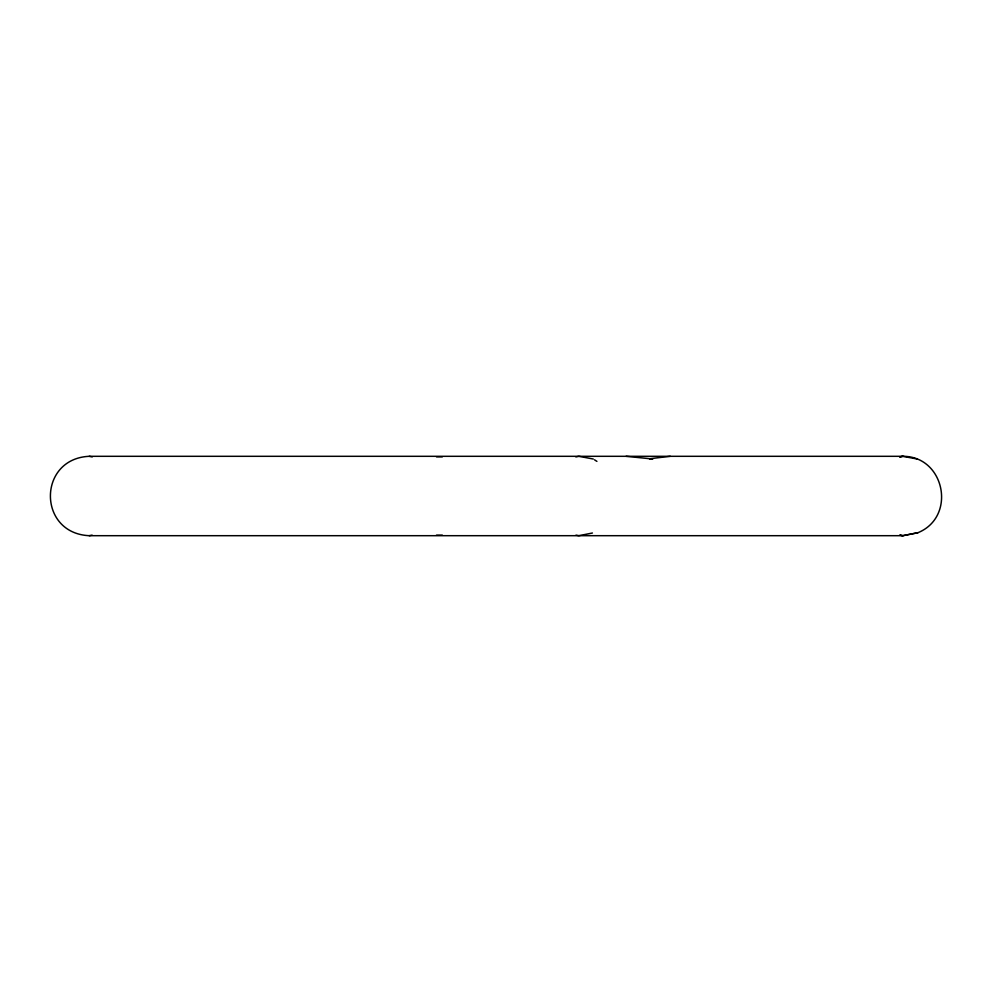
<?xml version="1.0" encoding="UTF-8"?>
<svg xmlns="http://www.w3.org/2000/svg" width="992" height="992" viewBox="0 0 992 992"><rect width="100%" height="100%" fill="white"/><g stroke="black" fill="none" stroke-linecap="round" stroke-linejoin="round"><path stroke-width="1.49" d="M917.922 532.716C956.846 516.857 944.88 456.208 902.931 456.308L89.268 456.308C37.51 458.626 37.411 533.361 89.268 535.692L902.931 535.692L917.922 532.716L902.72 535.692L899.856 535.147M899.732 456.903L902.72 456.308L917.278 459.023M575.831 456.903L578.857 456.308L593.278 459.023M899.93 456.903L902.931 456.308M592.422 533.014L578.857 535.692L575.968 535.147M436.492 456.866L442.333 456.866M442.333 535.134L436.492 535.134M89.268 535.692L92.144 535.147M649.537 458.763L670.27 456.308M649.71 459.122L652.786 459.023L626.113 456.308M900.066 535.147L902.931 535.692M89.268 456.308L92.281 456.903M594.493 459.804L596.911 461.379"/></g></svg>
